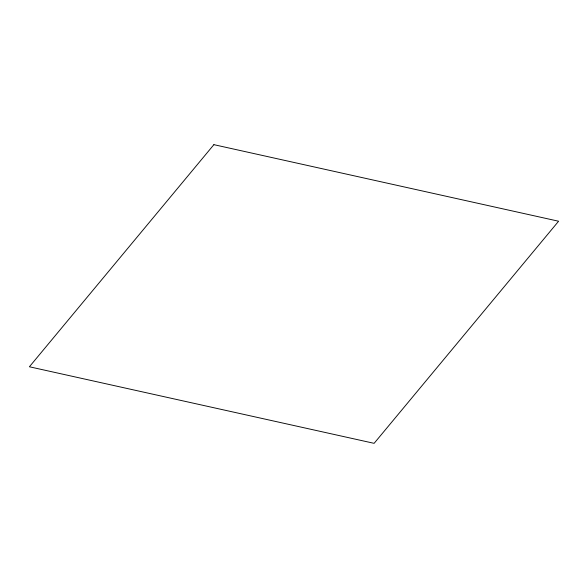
<?xml version="1.0" encoding="UTF-8"?>
<svg xmlns="http://www.w3.org/2000/svg" width="588" height="588" viewBox="0 0 588 588"><rect width="100%" height="100%" fill="white"/><g stroke="black" fill="none" stroke-linecap="round" stroke-linejoin="round"><path stroke-width="0.88" d="M213.885 144.663L29.4 366.772L374.115 443.337L558.6 221.228L213.885 144.663"/></g></svg>
